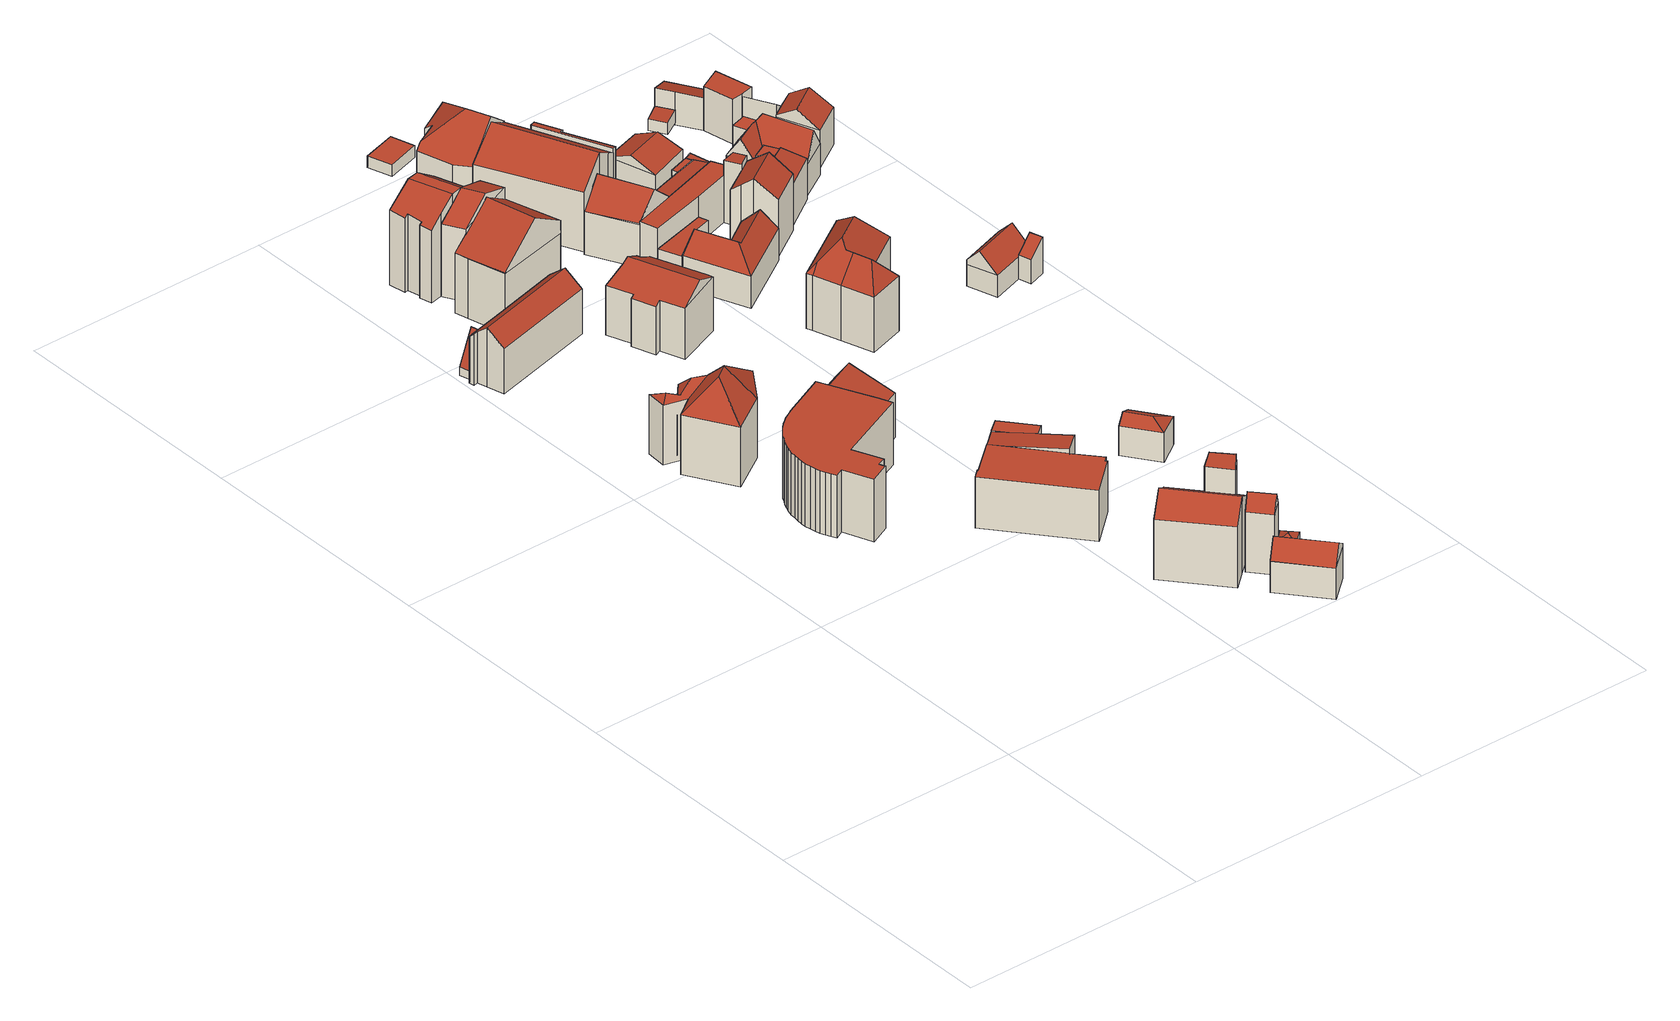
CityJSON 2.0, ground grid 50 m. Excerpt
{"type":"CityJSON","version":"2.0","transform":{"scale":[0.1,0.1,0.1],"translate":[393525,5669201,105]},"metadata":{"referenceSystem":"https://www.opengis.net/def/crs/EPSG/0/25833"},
"CityObjects":{
"building1":{"type":"Building","attributes":{"Dachtyp_tdc":"tdcFreeFormRoof","Gemeindeschluessel":14627140,"Dachneigung":48.14,"QualitaetDacherkennung":16,"Geometrietyp2DReferenz":"3000","function":"31001_9998","roofType":"5000","measuredHeight":18.49},"geometry":[{"type":"MultiSurface","lod":"2","boundaries":[[[0,1,2,3]],[[1,4,5,2]],[[4,6,7,5]],[[6,8,9,7]],[[8,10,11,9]],[[10,12,13,11]],[[12,14,15,13]],[[14,16,17,15]],[[16,0,3,17]],[[18,16,14]],[[19,18,14,12]],[[20,19,12,10]],[[21,22,20,10,8]],[[23,21,8,6]],[[24,23,6,4]],[[24,4,1]],[[22,21,23,24,1,0]],[[18,19,20,22,0,16]],[[3,2,5,7,9,11,13,15,17]]],"semantics":{"surfaces":[{"type":"WallSurface"},{"type":"RoofSurface"},{"type":"GroundSurface"}],"values":[0,0,0,0,0,0,0,0,0,1,1,1,1,1,1,1,1,1,2]}}]},
"building2":{"type":"Building","attributes":{"Dachtyp_tdc":"tdcPolyFlatRoof","Gemeindeschluessel":14627140,"Dachneigung":0,"QualitaetDacherkennung":56,"Geometrietyp2DReferenz":"3000","function":"31001_9998","roofType":"1000","measuredHeight":12.92},"geometry":[{"type":"MultiSurface","lod":"2","boundaries":[[[25,26,27,28]],[[26,29,30,27]],[[29,31,32,30]],[[31,33,34,32]],[[33,35,36,34]],[[35,37,38,36]],[[37,39,40,38]],[[39,41,42,40]],[[41,43,44,42]],[[43,45,46,44]],[[45,47,48,46]],[[47,49,50,48]],[[49,51,52,50]],[[51,53,54,52]],[[53,55,56,54]],[[55,57,58,56]],[[57,59,60,58]],[[59,61,62,60]],[[61,63,64,62]],[[63,65,66,64]],[[65,67,68,66]],[[67,69,70,68]],[[69,71,72,70]],[[71,73,74,72]],[[73,75,76,74]],[[75,77,78,76]],[[77,79,80,78]],[[79,81,82,80]],[[81,83,84,82]],[[83,85,86,84]],[[85,87,88,86]],[[87,25,28,88]],[[87,85,83,81,79,77,75,73,71,69,67,65,63,61,59,57,55,53,51,49,47,45,43,41,39,37,35,33,31,29,26,25]],[[28,27,30,32,34,36,38,40,42,44,46,48,50,52,54,56,58,60,62,64,66,68,70,72,74,76,78,80,82,84,86,88]]],"semantics":{"surfaces":[{"type":"WallSurface"},{"type":"RoofSurface"},{"type":"GroundSurface"}],"values":[0,0,0,0,0,0,0,0,0,0,0,0,0,0,0,0,0,0,0,0,0,0,0,0,0,0,0,0,0,0,0,0,1,2]}}]},
"building3":{"type":"Building","attributes":{"Gemeindeschluessel":14627140,"Geometrietyp2DReferenz":"3000","function":"31001_9998","roofType":"9999"},"children":["building3-1","building3-2"]},
"building3-1":{"type":"BuildingPart","attributes":{"Dachtyp_tdc":"tdcGableRoof","Dachneigung":63.79,"QualitaetDacherkennung":7,"Geometrietyp2DReferenz":"3000","roofType":"3100","measuredHeight":8.3},"parents":["building3"],"geometry":[{"type":"MultiSurface","lod":"2","boundaries":[[[89,90,91,92]],[[90,93,94,91]],[[93,95,96,94]],[[97,98,99,100]],[[100,99,90,89]],[[93,98,97,95]],[[90,99,98,93]],[[96,92,91,94]],[[92,96,95,89]],[[95,97,100,89]]],"semantics":{"surfaces":[{"type":"WallSurface"},{"type":"RoofSurface"},{"type":"GroundSurface"},{"type":"ClosureSurface"}],"values":[0,0,0,1,1,0,0,2,3,3]}}]},
"building3-2":{"type":"BuildingPart","attributes":{"Dachtyp_tdc":"tdcGableRoof","Dachneigung":39.06,"QualitaetDacherkennung":63,"Geometrietyp2DReferenz":"3000","roofType":"3100","measuredHeight":12.19},"parents":["building3"],"geometry":[{"type":"MultiSurface","lod":"2","boundaries":[[[101,102,92,103]],[[102,89,92]],[[104,105,106,96,95,97]],[[105,107,108,106]],[[107,109,110,108]],[[109,111,112,110]],[[111,113,114,112]],[[113,115,116,114]],[[115,117,118,116]],[[117,101,103,118]],[[113,111,109,107]],[[107,105,104,102,101,117,115,113]],[[103,92,96,106,108,110,112,114,116,118]],[[104,97,100,89,102]],[[95,96,92,89]],[[95,89,100,97]]],"semantics":{"surfaces":[{"type":"WallSurface"},{"type":"RoofSurface"},{"type":"GroundSurface"},{"type":"ClosureSurface"}],"values":[0,0,0,0,0,0,0,0,0,0,1,1,2,0,3,3]}}]},
"building4":{"type":"Building","attributes":{"Gemeindeschluessel":14627140,"Geometrietyp2DReferenz":"3000","function":"31001_9998","roofType":"9999"},"children":["building4-1","building4-2","building4-3"]},
"building4-1":{"type":"BuildingPart","attributes":{"Dachtyp_tdc":"tdcPolyFlatRoof","Dachneigung":0,"QualitaetDacherkennung":80,"Geometrietyp2DReferenz":"3000","roofType":"1000","measuredHeight":10.67},"parents":["building4"],"geometry":[{"type":"MultiSurface","lod":"2","boundaries":[[[119,120,121,122]],[[120,123,124,121]],[[123,125,126,127,124]],[[128,129,130,131]],[[129,132,133,130]],[[132,134,135,133]],[[134,136,137,135]],[[136,119,122,137]],[[136,134,132,129,128,138,125,123,120,119]],[[122,121,124,127,131,130,133,135,137]],[[138,126,125]],[[131,127,126,138,128]]],"semantics":{"surfaces":[{"type":"WallSurface"},{"type":"RoofSurface"},{"type":"GroundSurface"},{"type":"ClosureSurface"}],"values":[0,0,0,0,0,0,0,0,1,2,0,3]}}]},
"building4-2":{"type":"BuildingPart","attributes":{"Dachtyp_tdc":"tdcPolyFlatRoof","Dachneigung":0,"QualitaetDacherkennung":82,"Geometrietyp2DReferenz":"3000","roofType":"1000","measuredHeight":10.69},"parents":["building4"],"geometry":[{"type":"MultiSurface","lod":"2","boundaries":[[[139,140,141,142,143]],[[140,144,145,141]],[[144,146,147,145]],[[146,144,140,139,148]],[[142,141,145,147]],[[143,148,139]],[[142,147,146,148,143]]],"semantics":{"surfaces":[{"type":"WallSurface"},{"type":"RoofSurface"},{"type":"GroundSurface"},{"type":"ClosureSurface"}],"values":[0,0,0,1,2,0,3]}}]},
"building4-3":{"type":"BuildingPart","attributes":{"Dachtyp_tdc":"tdcPolyFlatRoof","Dachneigung":4.34,"QualitaetDacherkennung":55,"Geometrietyp2DReferenz":"3000","roofType":"2100","measuredHeight":11.55},"parents":["building4"],"geometry":[{"type":"MultiSurface","lod":"2","boundaries":[[[126,143,142,127]],[[149,150,151,147,146]],[[150,152,128,131,151]],[[152,150,149,148,143,126,138]],[[127,142,147,151,131]],[[146,148,149]],[[147,142,143,148,146]],[[138,128,152]],[[126,127,131,128,138]]],"semantics":{"surfaces":[{"type":"WallSurface"},{"type":"RoofSurface"},{"type":"GroundSurface"},{"type":"ClosureSurface"}],"values":[0,0,0,1,2,0,3,0,3]}}]},
"building5":{"type":"Building","attributes":{"Dachtyp_tdc":"tdcGableRoof","Gemeindeschluessel":14627140,"Dachneigung":18.09,"QualitaetDacherkennung":53,"Geometrietyp2DReferenz":"3000","function":"31001_9998","roofType":"3100","measuredHeight":12.21},"geometry":[{"type":"MultiSurface","lod":"2","boundaries":[[[153,154,155,156]],[[154,157,158,155]],[[157,159,160,158]],[[159,153,156,160]],[[157,154,161]],[[153,159,162]],[[154,153,162,161]],[[159,157,161,162]],[[156,155,158,160]]],"semantics":{"surfaces":[{"type":"WallSurface"},{"type":"RoofSurface"},{"type":"GroundSurface"}],"values":[0,0,0,0,0,0,1,1,2]}}]},
"building6":{"type":"Building","attributes":{"Gemeindeschluessel":14627140,"Geometrietyp2DReferenz":"3000","function":"31001_9998","roofType":"9999"},"children":["building6-1","building6-2"]},
"building6-1":{"type":"BuildingPart","attributes":{"Dachtyp_tdc":"tdcCutGableRoof","Dachneigung":37.35,"QualitaetDacherkennung":39,"Geometrietyp2DReferenz":"3000","roofType":"9999","measuredHeight":19.4},"parents":["building6"],"geometry":[{"type":"MultiSurface","lod":"2","boundaries":[[[163,164,165,166]],[[167,168,169,170,171]],[[168,172,173,169]],[[172,174,175,173]],[[174,176,177,175]],[[176,178,179,177]],[[178,180,181,179]],[[180,182,183,181]],[[182,184,185,183]],[[184,163,166,185]],[[186,187,164,163,184]],[[182,180,178,176,174,172,168,167,188]],[[184,182,188,189,186]],[[166,165,190,191,170,169,173,175,177,179,181,183,185]],[[190,165,164,187,192]],[[192,187,186]],[[188,193,189]],[[194,191,190,192]],[[193,194,192,186,189]],[[167,171,193,188]],[[191,194,171,170]],[[171,194,193]]],"semantics":{"surfaces":[{"type":"WallSurface"},{"type":"RoofSurface"},{"type":"GroundSurface"},{"type":"ClosureSurface"}],"values":[0,0,0,0,0,0,0,0,0,0,1,1,1,2,3,3,0,3,3,0,3,3]}}]},
"building6-2":{"type":"BuildingPart","attributes":{"Dachtyp_tdc":"tdcGableRoof","Dachneigung":40.15,"QualitaetDacherkennung":42,"Geometrietyp2DReferenz":"3000","roofType":"3100","measuredHeight":19.42},"parents":["building6"],"geometry":[{"type":"MultiSurface","lod":"2","boundaries":[[[195,196,197,165,164]],[[196,198,199,197]],[[198,171,170,199]],[[198,196,200]],[[196,195,201,200]],[[171,198,200,201,189,193]],[[165,197,199,170,191,190]],[[164,187,195]],[[165,190,192,187,164]],[[190,191,194,192]],[[191,170,171,194]],[[201,195,187,186,189]],[[186,187,192]],[[189,186,192,194,193]],[[193,194,171]]],"semantics":{"surfaces":[{"type":"WallSurface"},{"type":"RoofSurface"},{"type":"GroundSurface"},{"type":"ClosureSurface"}],"values":[0,0,0,0,1,1,2,0,3,3,3,0,3,3,3]}}]},
"building7":{"type":"Building","attributes":{"Dachtyp_tdc":"tdcFreeFormRoof","Gemeindeschluessel":14627140,"Dachneigung":38.95,"QualitaetDacherkennung":31,"Geometrietyp2DReferenz":"3000","function":"31001_9998","roofType":"5000","measuredHeight":19.42},"geometry":[{"type":"MultiSurface","lod":"2","boundaries":[[[202,203,204,205]],[[203,206,207,204]],[[206,208,209,207]],[[208,210,211,209]],[[210,212,213,211]],[[212,214,215,213]],[[214,202,205,215]],[[216,217,218,219,206,220,221]],[[216,222,223,217]],[[210,218,217,223,212]],[[212,223,222,214]],[[214,222,216,221,202]],[[202,221,220,203]],[[203,220,206]],[[208,219,218,210]],[[206,219,208]],[[205,204,207,209,211,213,215]]],"semantics":{"surfaces":[{"type":"WallSurface"},{"type":"RoofSurface"},{"type":"GroundSurface"}],"values":[0,0,0,0,0,0,0,1,1,0,0,0,0,0,0,0,2]}}]},
"building8":{"type":"Building","attributes":{"Gemeindeschluessel":14627140,"Geometrietyp2DReferenz":"3000","function":"31001_9998","roofType":"9999"},"children":["building8-1","building8-2"]},
"building8-1":{"type":"BuildingPart","attributes":{"Dachtyp_tdc":"tdcFreeFormRoof","Dachneigung":76.37,"QualitaetDacherkennung":11,"Geometrietyp2DReferenz":"3000","roofType":"5000","measuredHeight":20.32},"parents":["building8"],"geometry":[{"type":"MultiSurface","lod":"2","boundaries":[[[224,225,226,227,228]],[[225,229,230,226]],[[229,231,232,233,230]],[[234,235,229,225]],[[234,225,224,236]],[[235,234,236,231]],[[229,235,231]],[[227,226,230,233,237]],[[238,232,231,236]],[[238,237,233,232]],[[228,238,236,224]],[[228,227,237,238]]],"semantics":{"surfaces":[{"type":"WallSurface"},{"type":"RoofSurface"},{"type":"GroundSurface"},{"type":"ClosureSurface"}],"values":[0,0,0,1,1,1,0,2,0,3,0,3]}}]},
"building8-2":{"type":"BuildingPart","attributes":{"Dachtyp_tdc":"tdcGableRoof","Dachneigung":32.26,"QualitaetDacherkennung":67,"Geometrietyp2DReferenz":"3000","roofType":"3100","measuredHeight":15.64},"parents":["building8"],"geometry":[{"type":"MultiSurface","lod":"2","boundaries":[[[239,240,241,242]],[[240,243,244,241]],[[243,228,227,244]],[[232,245,233]],[[245,246,247,233]],[[246,248,249,247]],[[248,250,251,249]],[[250,252,253,251]],[[252,239,242,253]],[[248,246,245,232,238,228,243,240,239]],[[239,252,250,248]],[[242,241,244,227,237,233,247,249,251,253]],[[237,227,228,238]],[[233,237,238,232]]],"semantics":{"surfaces":[{"type":"WallSurface"},{"type":"RoofSurface"},{"type":"GroundSurface"},{"type":"ClosureSurface"}],"values":[0,0,0,0,0,0,0,0,0,1,1,2,3,3]}}]},
"building9":{"type":"Building","attributes":{"Dachtyp_tdc":"tdcFreeFormRoof","Gemeindeschluessel":14627140,"Dachneigung":28.02,"QualitaetDacherkennung":65,"Geometrietyp2DReferenz":"3000","function":"31001_9998","roofType":"5000","measuredHeight":13.24},"geometry":[{"type":"MultiSurface","lod":"2","boundaries":[[[254,255,256,257]],[[255,258,259,256]],[[258,260,261,259]],[[260,262,263,261]],[[262,264,265,263]],[[264,266,267,265]],[[266,268,269,267]],[[268,270,271,269]],[[270,272,273,271]],[[272,274,275,273]],[[274,276,277,275]],[[276,254,257,277]],[[272,278,279,260,258,255,254,276,274]],[[278,270,268,266,264,262,279]],[[272,270,278]],[[262,260,279]],[[257,256,259,261,263,265,267,269,271,273,275,277]]],"semantics":{"surfaces":[{"type":"WallSurface"},{"type":"RoofSurface"},{"type":"GroundSurface"}],"values":[0,0,0,0,0,0,0,0,0,0,0,0,1,1,0,0,2]}}]},
"building10":{"type":"Building","attributes":{"Dachtyp_tdc":"tdcFreeFormRoof","Gemeindeschluessel":14627140,"Dachneigung":60.7,"QualitaetDacherkennung":2,"Geometrietyp2DReferenz":"3000","function":"31001_9998","roofType":"5000","measuredHeight":15.56},"geometry":[{"type":"MultiSurface","lod":"2","boundaries":[[[280,281,282,283]],[[281,284,285,282]],[[284,286,287,285]],[[286,280,283,287]],[[288,289,286,284]],[[288,284,281]],[[289,288,281,280]],[[289,280,286]],[[283,282,285,287]]],"semantics":{"surfaces":[{"type":"WallSurface"},{"type":"RoofSurface"},{"type":"GroundSurface"}],"values":[0,0,0,0,1,0,1,0,2]}}]},
"building11":{"type":"Building","attributes":{"Gemeindeschluessel":14627140,"Geometrietyp2DReferenz":"3000","function":"31001_9998","roofType":"9999"},"children":["building11-1","building11-2"]},
"building11-1":{"type":"BuildingPart","attributes":{"Dachtyp_tdc":"tdcFreeFormRoof","Dachneigung":32.75,"QualitaetDacherkennung":13,"Geometrietyp2DReferenz":"3000","roofType":"5000","measuredHeight":7.29},"parents":["building11"],"geometry":[{"type":"MultiSurface","lod":"2","boundaries":[[[290,291,292,293]],[[291,294,295,292]],[[294,296,297,295]],[[296,298,299,297]],[[298,300,301,299]],[[300,302,303,301]],[[298,296,304,305,306]],[[296,294,304]],[[294,291,290,305,304]],[[290,302,307,306,305]],[[302,300,307]],[[300,298,306,307]],[[293,292,295,297,299,301,303]],[[293,303,302,290]]],"semantics":{"surfaces":[{"type":"WallSurface"},{"type":"RoofSurface"},{"type":"GroundSurface"},{"type":"ClosureSurface"}],"values":[0,0,0,0,0,0,1,1,1,1,1,1,2,3]}}]},
"building11-2":{"type":"BuildingPart","attributes":{"Dachtyp_tdc":"tdcGableRoof","Dachneigung":45.2,"QualitaetDacherkennung":57,"Geometrietyp2DReferenz":"3000","roofType":"3100","measuredHeight":9.57},"parents":["building11"],"geometry":[{"type":"MultiSurface","lod":"2","boundaries":[[[308,309,310,303,302]],[[309,311,312,310]],[[311,313,314,312]],[[313,315,316,314]],[[315,317,290,293,316]],[[318,319,320,321,322,323]],[[311,322,321,324]],[[311,324,313]],[[313,324,321,320,315]],[[309,323,322,311]],[[308,318,323,309]],[[315,320,319,317]],[[317,319,318,308]],[[303,310,312,314,316,293]],[[302,290,317,308]],[[302,303,293,290]]],"semantics":{"surfaces":[{"type":"WallSurface"},{"type":"RoofSurface"},{"type":"GroundSurface"},{"type":"ClosureSurface"}],"values":[0,0,0,0,0,1,1,0,0,0,0,0,0,2,0,3]}}]},
"building12":{"type":"Building","attributes":{"Dachtyp_tdc":"tdcHipAndGableRoof","Gemeindeschluessel":14627140,"Dachneigung":27.05,"QualitaetDacherkennung":68,"Geometrietyp2DReferenz":"3000","function":"31001_9998","roofType":"5000","measuredHeight":7.39},"geometry":[{"type":"MultiSurface","lod":"2","boundaries":[[[325,326,327,328]],[[326,329,330,327]],[[329,331,332,330]],[[331,325,328,332]],[[329,326,333]],[[325,331,334]],[[326,325,334,333]],[[331,329,333,334]],[[328,327,330,332]]],"semantics":{"surfaces":[{"type":"WallSurface"},{"type":"RoofSurface"},{"type":"GroundSurface"}],"values":[0,0,0,0,1,0,1,1,2]}}]},
"building13":{"type":"Building","attributes":{"Dachtyp_tdc":"tdcPolyFlatRoof","Gemeindeschluessel":14627140,"Dachneigung":0,"QualitaetDacherkennung":85,"Geometrietyp2DReferenz":"3000","function":"31001_9998","roofType":"1000","measuredHeight":2.4},"geometry":[{"type":"MultiSurface","lod":"2","boundaries":[[[335,336,337,338]],[[336,339,340,337]],[[339,341,342,340]],[[341,335,338,342]],[[341,339,336,335]],[[338,337,340,342]]],"semantics":{"surfaces":[{"type":"WallSurface"},{"type":"RoofSurface"},{"type":"GroundSurface"}],"values":[0,0,0,0,1,2]}}]},
"building14":{"type":"Building","attributes":{"Dachtyp_tdc":"tdcFreeFormRoof","Gemeindeschluessel":14627140,"Dachneigung":42.55,"QualitaetDacherkennung":42,"Geometrietyp2DReferenz":"3000","function":"31001_9998","roofType":"5000","measuredHeight":16.47},"geometry":[{"type":"MultiSurface","lod":"2","boundaries":[[[343,344,345,346]],[[344,347,348,345]],[[347,349,350,348]],[[349,351,352,350]],[[351,353,354,352]],[[353,355,356,354]],[[355,343,346,356]],[[357,349,347,344,358]],[[353,359,357,358,343,355]],[[359,351,349,357]],[[344,343,358]],[[353,351,359]],[[346,345,348,350,352,354,356]]],"semantics":{"surfaces":[{"type":"WallSurface"},{"type":"RoofSurface"},{"type":"GroundSurface"}],"values":[0,0,0,0,0,0,0,1,1,1,0,0,2]}}]},
"building15":{"type":"Building","attributes":{"Gemeindeschluessel":14627140,"Geometrietyp2DReferenz":"3000","function":"31001_9998","roofType":"9999"},"children":["building15-1","building15-2"]},
"building15-1":{"type":"BuildingPart","attributes":{"Dachtyp_tdc":"tdcGableRoof","Dachneigung":36.4,"QualitaetDacherkennung":69,"Geometrietyp2DReferenz":"3000","roofType":"3100","measuredHeight":16.79},"parents":["building15"],"geometry":[{"type":"MultiSurface","lod":"2","boundaries":[[[360,361,362,363]],[[361,364,365,362]],[[364,366,367,365]],[[366,368,369,367]],[[368,370,371,369]],[[370,372,373,371]],[[372,374,375,373]],[[374,376,377,375]],[[370,368,366,364]],[[364,361,360,376,374,372,370]],[[377,363,362,365,367,369,371,373,375]],[[363,377,376,360]]],"semantics":{"surfaces":[{"type":"WallSurface"},{"type":"RoofSurface"},{"type":"GroundSurface"},{"type":"ClosureSurface"}],"values":[0,0,0,0,0,0,0,0,1,1,2,3]}}]},
"building15-2":{"type":"BuildingPart","attributes":{"Dachtyp_tdc":"tdcPolyFlatRoof","Dachneigung":10.16,"QualitaetDacherkennung":36,"Geometrietyp2DReferenz":"3000","roofType":"2100","measuredHeight":14.42},"parents":["building15"],"geometry":[{"type":"MultiSurface","lod":"2","boundaries":[[[378,379,380,377,376]],[[379,381,382,380]],[[381,383,384,382]],[[383,385,386,384]],[[385,387,360,363,386]],[[385,383,381,379,378,387]],[[363,377,380,382,384,386]],[[378,376,360,387]],[[376,377,363,360]]],"semantics":{"surfaces":[{"type":"WallSurface"},{"type":"RoofSurface"},{"type":"GroundSurface"},{"type":"ClosureSurface"}],"values":[0,0,0,0,0,1,2,0,3]}}]},
"building16":{"type":"Building","attributes":{"Dachtyp_tdc":"tdcGableRoof","Gemeindeschluessel":14627140,"Dachneigung":43.52,"QualitaetDacherkennung":76,"Geometrietyp2DReferenz":"3000","function":"31001_9998","roofType":"3100","measuredHeight":13.55},"geometry":[{"type":"MultiSurface","lod":"2","boundaries":[[[388,389,390,391]],[[389,392,393,390]],[[392,394,395,393]],[[394,396,397,395]],[[396,388,391,397]],[[398,399,400,401,402]],[[403,398,402,389]],[[396,399,398,403,388]],[[388,403,389]],[[392,401,400,394]],[[389,402,401,392]],[[394,400,399,396]],[[391,390,393,395,397]]],"semantics":{"surfaces":[{"type":"WallSurface"},{"type":"RoofSurface"},{"type":"GroundSurface"}],"values":[0,0,0,0,0,1,1,0,0,0,0,0,2]}}]},
"building17":{"type":"Building","attributes":{"Dachtyp_tdc":"tdcPolyFlatRoof","Gemeindeschluessel":14627140,"Dachneigung":0,"QualitaetDacherkennung":70,"Geometrietyp2DReferenz":"3000","function":"31001_9998","roofType":"1000","measuredHeight":5.84},"geometry":[{"type":"MultiSurface","lod":"2","boundaries":[[[404,405,406,407]],[[405,408,409,406]],[[408,410,411,409]],[[410,412,413,411]],[[412,414,415,413]],[[414,404,407,415]],[[414,412,410,408,405,404]],[[407,406,409,411,413,415]]],"semantics":{"surfaces":[{"type":"WallSurface"},{"type":"RoofSurface"},{"type":"GroundSurface"}],"values":[0,0,0,0,0,0,1,2]}}]},
"building18":{"type":"Building","attributes":{"Dachtyp_tdc":"tdcFreeFormRoof","Gemeindeschluessel":14627140,"Dachneigung":43.16,"QualitaetDacherkennung":35,"Geometrietyp2DReferenz":"3000","function":"31001_9998","roofType":"5000","measuredHeight":10.1},"geometry":[{"type":"MultiSurface","lod":"2","boundaries":[[[416,417,418,419]],[[417,420,421,418]],[[420,422,423,421]],[[422,424,425,423]],[[424,426,427,425]],[[426,416,419,427]],[[428,429,430,426,424]],[[428,424,422]],[[429,428,422,420]],[[431,430,429,420,417]],[[431,417,416]],[[430,431,416,426]],[[419,418,421,423,425,427]]],"semantics":{"surfaces":[{"type":"WallSurface"},{"type":"RoofSurface"},{"type":"GroundSurface"}],"values":[0,0,0,0,0,0,1,0,1,1,0,1,2]}}]},
"building19":{"type":"Building","attributes":{"Dachtyp_tdc":"tdcFreeFormRoof","Gemeindeschluessel":14627140,"Dachneigung":48.76,"QualitaetDacherkennung":21,"Geometrietyp2DReferenz":"3000","function":"31001_9998","roofType":"5000","measuredHeight":17.27},"geometry":[{"type":"MultiSurface","lod":"2","boundaries":[[[432,433,434,435]],[[433,436,437,434]],[[436,438,439,437]],[[438,440,441,439]],[[440,442,443,441]],[[442,444,445,443]],[[444,446,447,445]],[[446,432,435,447]],[[448,446,444]],[[449,450,448,444,442]],[[451,452,449,442,440]],[[451,440,438]],[[453,452,451,438,436]],[[453,436,433]],[[450,449,452,453,433,432]],[[448,450,432,446]],[[435,434,437,439,441,443,445,447]]],"semantics":{"surfaces":[{"type":"WallSurface"},{"type":"RoofSurface"},{"type":"GroundSurface"}],"values":[0,0,0,0,0,0,0,0,1,1,1,1,1,1,1,1,2]}}]},
"building20":{"type":"Building","attributes":{"Gemeindeschluessel":14627140,"Geometrietyp2DReferenz":"3000","function":"31001_9998","roofType":"9999"},"children":["building20-1","building20-2","building20-3"]},
"building20-1":{"type":"BuildingPart","attributes":{"Dachtyp_tdc":"tdcPolyFlatRoof","Dachneigung":0,"QualitaetDacherkennung":32,"Geometrietyp2DReferenz":"3000","roofType":"1000","measuredHeight":9.76},"parents":["building20"],"geometry":[{"type":"MultiSurface","lod":"2","boundaries":[[[454,455,456,457]],[[455,458,459,456]],[[458,460,461,459]],[[460,462,463,461]],[[462,464,465,463]],[[464,466,467,465]],[[466,468,469,467]],[[468,470,471,469]],[[470,468,466,464,462,460,458,455,454]],[[457,456,459,461,463,465,467,469,471]],[[457,471,470,454]]],"semantics":{"surfaces":[{"type":"WallSurface"},{"type":"RoofSurface"},{"type":"GroundSurface"},{"type":"ClosureSurface"}],"values":[0,0,0,0,0,0,0,0,1,2,3]}}]},
"building20-2":{"type":"BuildingPart","attributes":{"Dachtyp_tdc":"tdcPolyFlatRoof","Dachneigung":4.44,"QualitaetDacherkennung":59,"Geometrietyp2DReferenz":"3000","roofType":"2100","measuredHeight":13.12},"parents":["building20"],"geometry":[{"type":"MultiSurface","lod":"2","boundaries":[[[472,473,474,475,471,470]],[[476,477,454,457,478,479]],[[476,473,472,477]],[[457,471,475,478]],[[470,454,477,472]],[[470,471,457,454]],[[479,474,473,476]],[[479,478,475,474]]],"semantics":{"surfaces":[{"type":"WallSurface"},{"type":"RoofSurface"},{"type":"GroundSurface"},{"type":"ClosureSurface"}],"values":[0,0,1,2,0,3,0,3]}}]},
"building20-3":{"type":"BuildingPart","attributes":{"Dachtyp_tdc":"tdcGableRoof","Dachneigung":36.98,"QualitaetDacherkennung":63,"Geometrietyp2DReferenz":"3000","roofType":"3100","measuredHeight":15.09},"parents":["building20"],"geometry":[{"type":"MultiSurface","lod":"2","boundaries":[[[474,480,481,475]],[[480,482,483,481]],[[482,484,485,483]],[[484,486,487,485]],[[486,488,489,487]],[[488,490,491,489]],[[490,492,493,491]],[[492,479,478,493]],[[488,486,484,482]],[[482,480,474,479,492,490,488]],[[478,475,481,483,485,487,489,491,493]],[[475,478,479,474]]],"semantics":{"surfaces":[{"type":"WallSurface"},{"type":"RoofSurface"},{"type":"GroundSurface"},{"type":"ClosureSurface"}],"values":[0,0,0,0,0,0,0,0,1,1,2,3]}}]},
"building21":{"type":"Building","attributes":{"Gemeindeschluessel":14627140,"Geometrietyp2DReferenz":"3000","function":"31001_9998","roofType":"9999"},"children":["building21-1","building21-2","building21-3"]},
"building21-1":{"type":"BuildingPart","attributes":{"Dachtyp_tdc":"tdcPolyFlatRoof","Dachneigung":4.31,"QualitaetDacherkennung":69,"Geometrietyp2DReferenz":"3000","roofType":"2100","measuredHeight":4.74},"parents":["building21"],"geometry":[{"type":"MultiSurface","lod":"2","boundaries":[[[494,495,496,497]],[[494,498,499,500,495]],[[498,494,497]],[[496,495,500]],[[497,499,498]],[[497,496,500,499]]],"semantics":{"surfaces":[{"type":"WallSurface"},{"type":"RoofSurface"},{"type":"GroundSurface"},{"type":"ClosureSurface"}],"values":[0,0,1,2,0,3]}}]},
"building21-2":{"type":"BuildingPart","attributes":{"Dachtyp_tdc":"tdcPolyFlatRoof","Dachneigung":5.66,"QualitaetDacherkennung":32,"Geometrietyp2DReferenz":"3000","roofType":"2100","measuredHeight":8.8},"parents":["building21"],"geometry":[{"type":"MultiSurface","lod":"2","boundaries":[[[501,502,503,504,505]],[[502,506,507,503]],[[506,508,509,507]],[[508,510,511,509]],[[510,512,513,511]],[[512,514,515,516,513]],[[514,512,510,508,506,502,501]],[[504,503,507,509,511,513,516]],[[505,515,514,501]],[[505,504,516,515]]],"semantics":{"surfaces":[{"type":"WallSurface"},{"type":"RoofSurface"},{"type":"GroundSurface"},{"type":"ClosureSurface"}],"values":[0,0,0,0,0,0,1,2,0,3]}}]},
"building21-3":{"type":"BuildingPart","attributes":{"Dachtyp_tdc":"tdcPolyFlatRoof","Dachneigung":0,"QualitaetDacherkennung":37,"Geometrietyp2DReferenz":"3000","roofType":"1000","measuredHeight":4.61},"parents":["building21"],"geometry":[{"type":"MultiSurface","lod":"2","boundaries":[[[515,517,518,516]],[[517,497,496,518]],[[499,519,520,500]],[[519,521,522,520]],[[521,523,524,522]],[[523,525,526,524]],[[525,505,504,526]],[[505,525,523,521,519,499,497,517,515]],[[516,518,496,500,520,522,524,526,504]],[[500,496,497,499]],[[516,504,505,515]]],"semantics":{"surfaces":[{"type":"WallSurface"},{"type":"RoofSurface"},{"type":"GroundSurface"},{"type":"ClosureSurface"}],"values":[0,0,0,0,0,0,0,1,2,3,3]}}]},
"building22":{"type":"Building","attributes":{"Dachtyp_tdc":"tdcGableRoof","Gemeindeschluessel":14627140,"Dachneigung":24.51,"QualitaetDacherkennung":59,"Geometrietyp2DReferenz":"3000","function":"31001_9998","roofType":"3100","measuredHeight":6.24},"geometry":[{"type":"MultiSurface","lod":"2","boundaries":[[[527,528,529,530]],[[528,531,532,529]],[[531,533,534,532]],[[533,527,530,534]],[[531,528,535]],[[527,533,536]],[[528,527,536,535]],[[533,531,535,536]],[[530,529,532,534]]],"semantics":{"surfaces":[{"type":"WallSurface"},{"type":"RoofSurface"},{"type":"GroundSurface"}],"values":[0,0,0,0,0,0,1,1,2]}}]},
"building23":{"type":"Building","attributes":{"Gemeindeschluessel":14627140,"Geometrietyp2DReferenz":"3000","function":"31001_9998","roofType":"9999"},"children":["building23-1","building23-2"]},
"building23-1":{"type":"BuildingPart","attributes":{"Dachtyp_tdc":"tdcPolyFlatRoof","Dachneigung":37.11,"QualitaetDacherkennung":76,"Geometrietyp2DReferenz":"3000","roofType":"2100","measuredHeight":7.63},"parents":["building23"],"geometry":[{"type":"MultiSurface","lod":"2","boundaries":[[[537,538,539,540]],[[538,541,542,543,539]],[[544,537,540,545,546]],[[544,541,538,537]],[[540,539,543,545]],[[546,542,541,544]],[[546,545,543,542]]],"semantics":{"surfaces":[{"type":"WallSurface"},{"type":"RoofSurface"},{"type":"GroundSurface"},{"type":"ClosureSurface"}],"values":[0,0,0,1,2,0,3]}}]},
"building23-2":{"type":"BuildingPart","attributes":{"Dachtyp_tdc":"tdcGableRoof","Dachneigung":45.81,"QualitaetDacherkennung":77,"Geometrietyp2DReferenz":"3000","roofType":"3100","measuredHeight":8.23},"parents":["building23"],"geometry":[{"type":"MultiSurface","lod":"2","boundaries":[[[547,546,545,548]],[[542,549,550,543]],[[549,551,552,550]],[[551,547,548,552]],[[553,554,555,556]],[[542,546,555,554,549]],[[547,556,555,546]],[[551,553,556,547]],[[549,554,553,551]],[[548,545,543,550,552]],[[543,545,546,542]]],"semantics":{"surfaces":[{"type":"WallSurface"},{"type":"RoofSurface"},{"type":"GroundSurface"},{"type":"ClosureSurface"}],"values":[0,0,0,0,1,1,0,0,0,2,3]}}]},
"building24":{"type":"Building","attributes":{"Gemeindeschluessel":14627140,"Geometrietyp2DReferenz":"3000","function":"31001_9998","roofType":"9999"},"children":["building24-1","building24-2"]},
"building24-1":{"type":"BuildingPart","attributes":{"Dachtyp_tdc":"tdcPolyFlatRoof","Dachneigung":3.04,"QualitaetDacherkennung":69,"Geometrietyp2DReferenz":"3000","roofType":"2100","measuredHeight":9.02},"parents":["building24"],"geometry":[{"type":"MultiSurface","lod":"2","boundaries":[[[557,558,559,560]],[[561,562,563,564]],[[562,557,560,563]],[[562,561,558,557]],[[560,559,564,563]],[[564,559,558,561]]],"semantics":{"surfaces":[{"type":"WallSurface"},{"type":"RoofSurface"},{"type":"GroundSurface"},{"type":"ClosureSurface"}],"values":[0,0,0,1,2,3]}}]},
"building24-2":{"type":"BuildingPart","attributes":{"Dachtyp_tdc":"tdcPolyFlatRoof","Dachneigung":8.26,"QualitaetDacherkennung":55,"Geometrietyp2DReferenz":"3000","roofType":"2100","measuredHeight":9.24},"parents":["building24"],"geometry":[{"type":"MultiSurface","lod":"2","boundaries":[[[565,566,567,559,558]],[[566,568,569,567]],[[568,570,571,569]],[[570,572,561,564,571]],[[572,570,568,566,565]],[[559,567,569,571,564]],[[558,561,572,565]],[[558,559,564,561]]],"semantics":{"surfaces":[{"type":"WallSurface"},{"type":"RoofSurface"},{"type":"GroundSurface"},{"type":"ClosureSurface"}],"values":[0,0,0,0,1,2,0,3]}}]},
"building25":{"type":"Building","attributes":{"Dachtyp_tdc":"tdcPolyFlatRoof","Gemeindeschluessel":14627140,"Dachneigung":4.28,"QualitaetDacherkennung":71,"Geometrietyp2DReferenz":"3000","function":"31001_9998","roofType":"2100","measuredHeight":2.71},"geometry":[{"type":"MultiSurface","lod":"2","boundaries":[[[573,574,575,576]],[[574,577,578,575]],[[577,579,580,578]],[[579,573,576,580]],[[579,577,574,573]],[[576,575,578,580]]],"semantics":{"surfaces":[{"type":"WallSurface"},{"type":"RoofSurface"},{"type":"GroundSurface"}],"values":[0,0,0,0,1,2]}}]},
"building26":{"type":"Building","attributes":{"Dachtyp_tdc":"tdcFreeFormRoof","Gemeindeschluessel":14627140,"Dachneigung":56.49,"QualitaetDacherkennung":7,"Geometrietyp2DReferenz":"3000","function":"31001_9998","roofType":"5000","measuredHeight":11.86},"geometry":[{"type":"MultiSurface","lod":"2","boundaries":[[[581,582,583,584]],[[582,585,586,583]],[[585,587,588,586]],[[587,589,590,588]],[[589,591,592,590]],[[591,593,594,592]],[[593,595,596,594]],[[595,597,598,596]],[[597,581,584,598]],[[599,600,597,595]],[[601,602,603,599,595,593]],[[604,601,593,591]],[[604,591,589]],[[602,601,604,589,587]],[[605,603,602,587,585]],[[605,585,582]],[[600,599,603,605,582,581]],[[600,581,597]],[[584,583,586,588,590,592,594,596,598]]],"semantics":{"surfaces":[{"type":"WallSurface"},{"type":"RoofSurface"},{"type":"GroundSurface"}],"values":[0,0,0,0,0,0,0,0,0,1,1,1,0,1,1,0,1,1,2]}}]},
"building27":{"type":"Building","attributes":{"Gemeindeschluessel":14627140,"Geometrietyp2DReferenz":"3000","function":"31001_9998","roofType":"9999"},"children":["building27-1","building27-2"]},
"building27-1":{"type":"BuildingPart","attributes":{"Dachtyp_tdc":"tdcPolyFlatRoof","Dachneigung":20.17,"QualitaetDacherkennung":58,"Geometrietyp2DReferenz":"3000","roofType":"2100","measuredHeight":6.79},"parents":["building27"],"geometry":[{"type":"MultiSurface","lod":"2","boundaries":[[[606,607,608,609]],[[607,610,611,608]],[[610,612,613,611]],[[612,614,615,613]],[[614,612,610,607,606]],[[609,608,611,613,615]],[[609,615,614,606]]],"semantics":{"surfaces":[{"type":"WallSurface"},{"type":"RoofSurface"},{"type":"GroundSurface"},{"type":"ClosureSurface"}],"values":[0,0,0,0,1,2,3]}}]},
"building27-2":{"type":"BuildingPart","attributes":{"Dachtyp_tdc":"tdcPolyFlatRoof","Dachneigung":0,"QualitaetDacherkennung":77,"Geometrietyp2DReferenz":"3000","roofType":"1000","measuredHeight":9.19},"parents":["building27"],"geometry":[{"type":"MultiSurface","lod":"2","boundaries":[[[616,617,618,619]],[[617,620,621,618]],[[620,622,606,609,621]],[[623,616,619,615,614]],[[623,622,620,617,616]],[[619,618,621,609,615]],[[614,606,622,623]],[[614,615,609,606]]],"semantics":{"surfaces":[{"type":"WallSurface"},{"type":"RoofSurface"},{"type":"GroundSurface"},{"type":"ClosureSurface"}],"values":[0,0,0,0,1,2,0,3]}}]},
"building28":{"type":"Building","attributes":{"Gemeindeschluessel":14627140,"Geometrietyp2DReferenz":"3000","function":"31001_9998","roofType":"9999"},"children":["building28-1","building28-2"]},
"building28-1":{"type":"BuildingPart","attributes":{"Dachtyp_tdc":"tdcGableRoof","Dachneigung":31.01,"QualitaetDacherkennung":56,"Geometrietyp2DReferenz":"3000","roofType":"3100","measuredHeight":10.44},"parents":["building28"],"geometry":[{"type":"MultiSurface","lod":"2","boundaries":[[[624,625,626,627]],[[625,628,629,626]],[[628,630,631,629]],[[630,632,633,631]],[[634,635,636,637,638,639]],[[628,638,637,630]],[[625,639,638,628]],[[624,640,634,639,625]],[[630,637,636,632]],[[627,626,629,631,633]],[[627,633,632,624]],[[640,635,634]],[[632,636,635,640,624]]],"semantics":{"surfaces":[{"type":"WallSurface"},{"type":"RoofSurface"},{"type":"GroundSurface"},{"type":"ClosureSurface"}],"values":[0,0,0,0,1,1,0,0,0,2,3,0,3]}}]},
"building28-2":{"type":"BuildingPart","attributes":{"Dachtyp_tdc":"tdcPolyFlatRoof","Dachneigung":37.63,"QualitaetDacherkennung":67,"Geometrietyp2DReferenz":"3000","roofType":"2100","measuredHeight":10.24},"parents":["building28"],"geometry":[{"type":"MultiSurface","lod":"2","boundaries":[[[641,642,643,633,632,636]],[[642,644,645,643]],[[644,640,624,627,645]],[[644,642,641,635,640]],[[627,633,643,645]],[[636,635,641]],[[632,633,627,624]],[[632,624,640,635,636]]],"semantics":{"surfaces":[{"type":"WallSurface"},{"type":"RoofSurface"},{"type":"GroundSurface"},{"type":"ClosureSurface"}],"values":[0,0,0,1,2,0,3,3]}}]}
},
"vertices":[
[152,1037,131],[106,1049,131],[106,1049,8],[152,1037,8],[109,1090,131],[109,1090,8],[143,1055,131],[143,1055,8],[167,1082,131],[167,1082,8],[290,1031,131],[290,1031,8],[244,963,131],[244,963,8],[166,914,131],[166,914,8],[111,1008,131],[111,1008,8],[176,985,193],[204,1004,193],[206,1006,193],[173,1055,156],[202,1045,154],[143,1046,138],[120,1059,146],
[243,711,158],[268,654,158],[268,654,29],[243,711,29],[251,647,158],[251,647,29],[256,635,158],[256,635,29],[215,617,158],[215,617,29],[191,675,158],[191,675,29],[174,666,158],[174,666,29],[169,676,158],[169,676,29],[165,686,158],[165,686,29],[161,695,158],[161,695,29],[159,705,158],[159,705,29],[157,716,158],[157,716,29],[155,728,158],[155,728,29],[155,738,158],[155,738,29],[156,748,158],[156,748,29],[157,758,158],[157,758,29],[159,770,158],[159,770,29],[162,782,158],[162,782,29],[166,791,158],[166,791,29],[170,801,158],[170,801,29],[175,809,158],[175,809,29],[180,818,158],[180,818,29],[188,828,158],[188,828,29],[196,838,158],[196,838,29],[203,845,158],[203,845,29],[211,851,158],[211,851,29],[219,857,158],[219,857,29],[228,862,158],[228,862,29],[239,868,158],[239,868,29],[328,908,158],[328,908,29],[378,801,158],[378,801,29],[389,775,158],[389,775,29],
[18,1452,26],[11,1478,26],[11,1478,9],[18,1452,9],[74,1492,26],[74,1492,9],[80,1467,26],[80,1467,9],[80,1467,35],[74,1492,35],[43,1485,92],[49,1459,92],
[9,1449,105],[18,1452,105],[9,1449,9],[80,1467,105],[235,1506,105],[235,1506,9],[243,1475,131],[243,1475,9],[252,1440,102],[252,1440,9],[34,1386,102],[34,1386,9],[25,1421,131],[25,1421,9],[20,1441,114],[20,1441,9],[11,1439,114],[11,1439,9],
[360,522,150],[376,535,150],[376,535,44],[360,522,44],[377,534,150],[377,534,44],[438,585,150],[438,585,148],[438,585,44],[530,473,150],[571,425,150],[571,425,44],[530,473,44],[562,417,150],[562,417,44],[565,414,150],[565,414,44],[497,355,150],[497,355,44],[457,562,150],
[471,612,150],[495,631,150],[495,631,44],[471,612,44],[471,612,148],[546,569,150],[546,569,44],[522,550,150],[522,550,44],[491,588,150],
[522,550,154],[563,500,159],[563,500,44],[530,473,159],
[437,827,129],[378,801,129],[378,801,37],[437,827,37],[328,908,122],[328,908,37],[397,938,122],[397,938,37],[339,884,159],[406,913,159],
[187,1759,196],[224,1679,189],[224,1679,33],[187,1759,33],[117,1655,202],[92,1649,182],[92,1649,33],[117,1655,33],[117,1655,182],[86,1674,184],[86,1674,33],[91,1675,188],[91,1675,33],[85,1705,191],[85,1705,33],[78,1703,186],[78,1703,33],[71,1737,188],[71,1737,33],[120,1746,227],[120,1746,33],[144,1751,227],[144,1751,33],[172,1668,227],[201,1674,206],[149,1662,227],[171,1667,227],[172,1668,33],[149,1662,33],[172,1668,198],[149,1662,208],[149,1662,191],
[224,1679,213],[243,1636,213],[243,1636,33],[139,1614,183],[139,1614,33],[192,1626,228],[171,1667,228],
[135,1505,150],[116,1581,150],[116,1581,26],[135,1505,26],[110,1609,150],[110,1609,26],[127,1612,150],[127,1612,26],[139,1614,150],[139,1614,26],[243,1636,150],[243,1636,26],[286,1539,150],[286,1539,26],[217,1524,220],[194,1626,220],[139,1614,175],[127,1612,165],[116,1581,151],[135,1505,152],[286,1539,177],[243,1636,189],
[647,254,187],[656,262,187],[656,262,12],[647,254,12],[647,254,136],[691,221,187],[691,221,12],[681,212,187],[681,212,136],[681,212,12],[656,253,214],[686,217,215],[646,254,187],[646,254,12],[646,254,136],
[562,275,169],[596,304,140],[596,304,12],[562,275,12],[601,308,136],[601,308,12],[681,212,137],[694,196,137],[694,196,12],[655,163,169],[655,163,12],[619,132,138],[619,132,12],[525,243,137],[525,243,12],
[261,1321,141],[269,1324,145],[269,1324,42],[261,1321,42],[250,1375,145],[250,1375,42],[294,1381,168],[294,1381,42],[331,1390,163],[331,1390,42],[333,1382,163],[333,1382,42],[356,1385,153],[356,1385,42],[397,1282,152],[397,1282,42],[399,1267,154],[399,1267,42],[307,1232,147],[307,1232,42],[290,1279,147],[290,1279,42],[278,1274,141],[278,1274,42],[356,1250,175],[306,1384,175],
[691,120,138],[658,159,138],[658,159,14],[691,120,14],[685,182,138],[685,182,14],[718,143,138],[718,143,14],[671,170,169],[705,132,169],
[702,130,71],[718,143,71],[718,143,9],[702,130,9],[730,154,71],[730,154,9],[753,128,71],[753,128,9],[737,114,71],[737,114,9],[753,95,71],[753,95,9],[742,85,71],[742,85,9],[728,130,82],[727,128,82],[726,114,76],[743,94,75],
[742,85,73],[778,43,73],[778,43,9],[729,2,73],[729,2,9],[656,90,73],[656,90,9],[691,120,73],[691,120,9],[702,130,73],[742,85,81],[702,130,82],[691,120,93],[679,110,105],[753,22,105],[778,43,81],[656,90,74],
[643,454,201],[689,388,201],[689,388,143],[643,454,143],[643,357,204],[643,357,143],[597,423,204],[597,423,143],[648,393,217],[617,437,217],
[214,1968,116],[282,1988,116],[282,1988,92],[214,1968,92],[296,1940,116],[296,1940,92],[229,1920,116],[229,1920,92],
[226,1851,183],[275,1868,205],[275,1868,83],[226,1851,83],[270,1883,193],[270,1883,83],[330,1906,209],[330,1906,83],[374,1795,209],[374,1795,83],[267,1751,184],[267,1751,83],[249,1782,180],[249,1782,83],[312,1824,247],[237,1855,194],[330,1777,247],
[459,1607,205],[442,1599,217],[442,1599,70],[459,1607,70],[412,1586,238],[412,1586,70],[356,1560,193],[356,1560,70],[267,1751,189],[267,1751,70],[328,1777,238],[328,1777,70],[374,1795,206],[374,1795,70],[380,1798,202],[380,1798,70],[398,1753,203],[398,1753,70],
[398,1753,213],[409,1758,211],[409,1758,70],[431,1708,211],[431,1708,70],[424,1705,213],[424,1705,70],[467,1610,213],[467,1610,70],[459,1607,214],
[402,1468,154],[356,1560,154],[356,1560,65],[402,1468,65],[442,1599,154],[442,1599,65],[471,1525,154],[471,1525,65],[486,1493,154],[486,1493,65],[447,1481,201],[486,1493,164],[471,1525,164],[442,1599,160],[402,1581,201],[402,1468,157],
[500,1409,119],[430,1387,119],[430,1387,61],[500,1409,61],[413,1432,119],[413,1432,61],[528,1462,119],[528,1462,61],[534,1443,119],[534,1443,61],[491,1431,119],[491,1431,61],
[430,1387,121],[500,1409,121],[500,1409,55],[430,1387,55],[518,1366,121],[518,1366,55],[573,1402,121],[573,1402,55],[609,1345,121],[609,1345,55],[480,1263,121],[480,1263,55],[591,1373,153],[502,1317,152],[498,1318,156],[465,1398,155],
[538,1094,167],[520,1148,167],[520,1148,53],[538,1094,53],[515,1159,167],[515,1159,53],[658,1249,167],[658,1249,53],[696,1152,167],[696,1152,53],[617,1102,167],[617,1102,53],[632,1052,167],[632,1052,53],[558,1029,167],[558,1029,53],[586,1070,212],[571,1120,212],[575,1106,212],[633,1173,226],[577,1138,226],[533,1153,184],
[602,1484,161],[528,1462,161],[528,1462,63],[602,1484,63],[413,1432,161],[413,1432,63],[402,1468,161],[402,1468,63],[486,1493,161],[486,1493,63],[527,1505,161],[527,1505,63],[612,1531,161],[612,1531,63],[620,1515,161],[620,1515,63],[630,1492,161],[630,1492,63],
[630,1492,192],[640,1468,194],[640,1468,182],[640,1468,63],[615,1452,194],[602,1484,192],[615,1452,63],[615,1452,182],
[652,1438,206],[652,1438,63],[657,1429,214],[657,1429,63],[678,1390,180],[678,1390,63],[609,1345,180],[609,1345,63],[585,1383,214],[585,1383,63],[573,1402,197],[573,1402,63],[563,1419,182],[563,1419,63],
[643,1622,116],[643,1622,69],[628,1617,69],[628,1617,115],[659,1546,116],[659,1546,115],[659,1546,69],
[612,1531,157],[611,1531,157],[611,1531,69],[612,1531,69],[612,1531,115],[527,1505,157],[527,1505,69],[486,1493,157],[486,1493,69],[471,1525,153],[471,1525,69],[514,1538,153],[514,1538,69],[599,1561,154],[599,1561,115],[599,1561,69],
[587,1604,115],[587,1604,69],[681,1494,115],[681,1494,69],[695,1463,115],[695,1463,69],[652,1438,115],[652,1438,69],[620,1515,115],[620,1515,69],
[628,1624,129],[543,1594,128],[543,1594,89],[628,1624,89],[513,1685,132],[513,1685,89],[592,1708,133],[592,1708,89],[527,1642,151],[609,1668,151],
[886,974,178],[851,963,151],[851,963,102],[886,974,102],[844,988,151],[844,988,147],[844,988,102],[878,999,178],[878,999,102],[878,999,147],
[859,1059,147],[859,1059,102],[781,968,147],[781,968,102],[762,1028,147],[762,1028,102],[762,1028,156],[770,1002,184],[867,1033,184],[859,1059,156],
[712,1509,162],[726,1481,163],[726,1481,73],[712,1509,73],[695,1463,163],[681,1494,162],[681,1494,73],[695,1463,73],
[726,1481,166],[747,1435,158],[747,1435,73],[678,1390,158],[678,1390,73],[652,1438,166],[652,1438,73],[695,1463,166],
[687,1716,137],[655,1697,134],[655,1697,110],[687,1716,110],[637,1728,134],[637,1728,110],[668,1747,137],[668,1747,110],
[749,1611,144],[805,1470,144],[805,1470,80],[749,1611,80],[747,1435,144],[747,1435,80],[712,1509,144],[712,1509,80],[681,1494,144],[681,1494,80],[659,1546,144],[659,1546,80],[707,1570,144],[707,1570,80],[736,1580,144],[736,1580,80],[726,1609,144],[726,1609,80],[751,1573,162],[742,1599,161],[718,1544,187],[726,1547,186],[737,1542,199],[670,1520,186],[775,1452,195],
[713,1671,174],[687,1716,174],[687,1716,106],[713,1671,106],[668,1747,174],[668,1747,106],[710,1773,156],[710,1773,106],[758,1693,156],[758,1693,106],
[775,1617,198],[749,1611,198],[749,1611,106],[775,1617,106],[726,1609,198],[726,1609,106],[713,1671,198],[758,1693,198],
[800,1567,172],[832,1586,172],[832,1586,95],[800,1567,95],[867,1509,172],[867,1509,95],[805,1470,172],[805,1470,95],[773,1550,172],[773,1550,95],[800,1567,176],[797,1565,176],[773,1550,176],[788,1513,200],[848,1551,200],[832,1586,176],[800,1567,173],
[773,1550,198],[749,1611,193],[749,1611,95],[775,1617,173],[775,1617,95]
]}
